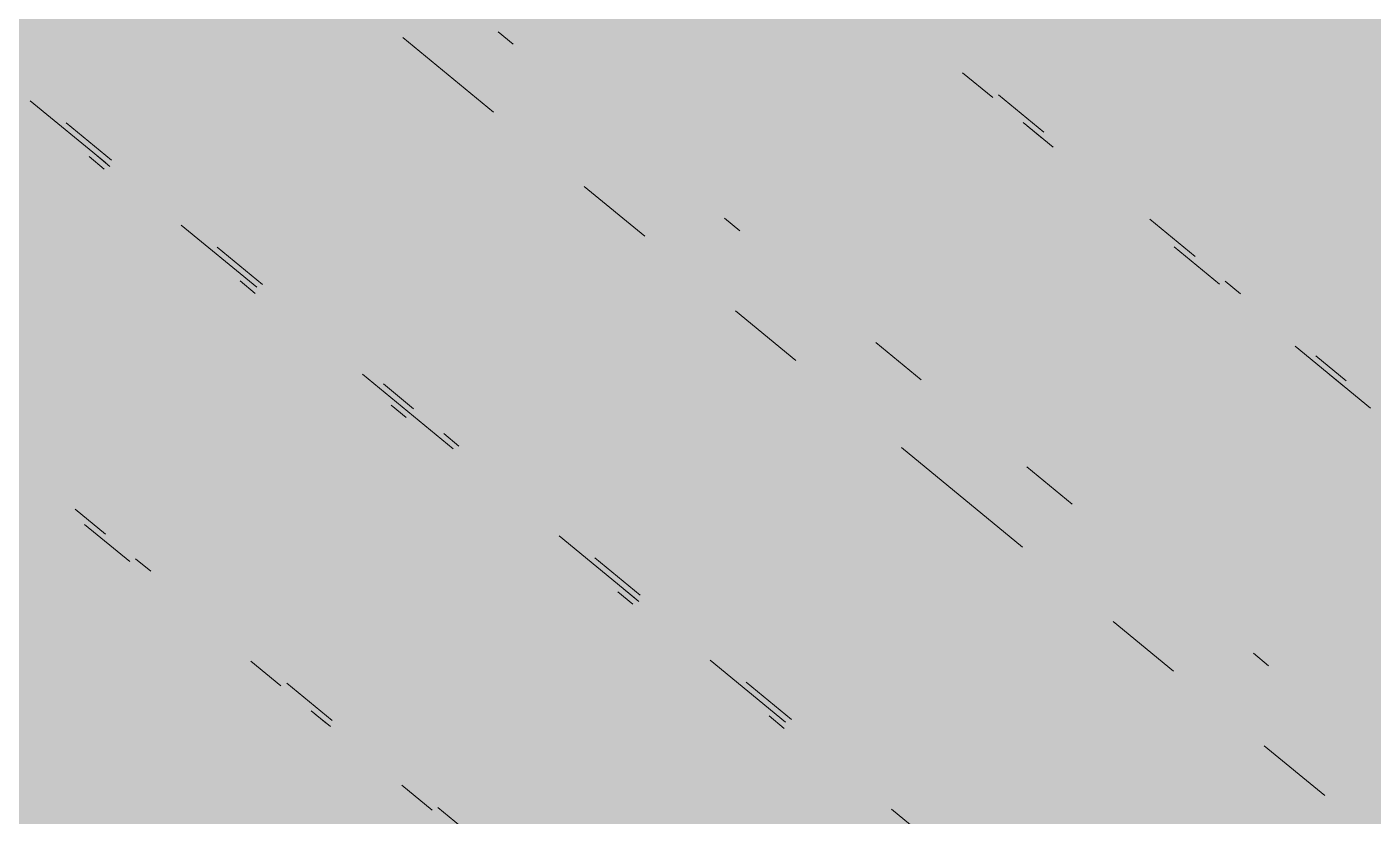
# Model space of a CAD drawing. Header units: millimetres. Extents: x 5 to 1315, y 5 to 292.
# Drawn here: x 1184.247 to 1187.166, y 87.583 to 89.293 of the extents above; entities that cross this region are included whole.
import ezdxf

# ---------------------------------------------------------------- set-up
doc = ezdxf.new("R2010")
doc.units = ezdxf.units.MM
doc.layers.add('EXISTING', color=7, linetype='Continuous')
doc.layers.add('IMAGES', color=7, linetype='Continuous')

# ---------------------------------------------------------------- blocks, each defined once
blk = doc.blocks.new('SHEET_03')
at = {"layer": 'EXISTING', "color": 250, "lineweight": 9}
for p, q in [((285.0626, 89.2703), (285.2591, 89.1087)), ((285.3013, 89.2555), (285.2686, 89.2824)), ((286.276, 89.1938), (286.3416, 89.1399)), ((286.4523, 89.065), (286.3541, 89.1458)), ((284.2541, 89.1331), (284.418, 88.9985)), ((284.4305, 89.0043), (284.3322, 89.0851)), ((286.4071, 89.086), (286.4726, 89.0322)), ((286.449, 89.0515), (286.4162, 89.0785)), ((284.4146, 88.9851), (284.3818, 89.012)), ((284.4271, 88.9909), (284.3943, 89.0179)), ((285.4557, 88.9471), (285.5868, 88.8394)), ((285.7928, 88.8515), (285.76, 88.8784)), ((284.5818, 88.8638), (284.7456, 88.7292)), ((286.78, 88.7956), (286.6817, 88.8764)), ((284.7581, 88.735), (284.6598, 88.8158)), ((286.7347, 88.8167), (286.833, 88.7359)), ((284.7422, 88.7157), (284.7094, 88.7427)), ((286.8783, 88.7148), (286.8455, 88.7418)), ((285.7834, 88.6778), (285.9144, 88.5701)), ((286.186, 88.5283), (286.0877, 88.6091)), ((286.9968, 88.6012), (287.1607, 88.4666)), ((287.1076, 88.5263), (287.0421, 88.5802)), ((284.9749, 88.5406), (285.1715, 88.379)), ((287.1042, 88.5129), (287.0715, 88.5398)), ((285.0857, 88.4657), (285.0202, 88.5196)), ((285.0698, 88.4464), (285.0371, 88.4733)), ((285.184, 88.3849), (285.1512, 88.4118)), ((286.1438, 88.3815), (286.4059, 88.1661)), ((286.5136, 88.259), (286.4153, 88.3398)), ((284.4172, 88.1942), (284.3517, 88.248)), ((284.372, 88.2152), (284.4703, 88.1344)), ((285.4009, 88.1905), (285.5647, 88.0558)), ((284.5155, 88.1134), (284.4828, 88.1403)), ((285.5772, 88.0617), (285.4789, 88.1425)), ((285.5613, 88.0424), (285.5285, 88.0693)), ((285.5738, 88.0483), (285.541, 88.0752)), ((286.6024, 88.0045), (286.7335, 87.8967)), ((284.7324, 87.919), (284.7979, 87.8651)), ((285.7285, 87.9212), (285.8923, 87.7865)), ((286.9395, 87.9088), (286.9068, 87.9358)), ((284.9087, 87.7902), (284.8104, 87.871)), ((285.9048, 87.7924), (285.8065, 87.8732)), ((284.8635, 87.8112), (284.8962, 87.7843)), ((284.9053, 87.7768), (284.8725, 87.8037)), ((285.8889, 87.7731), (285.8562, 87.8)), ((286.9301, 87.7351), (287.0611, 87.6274)), ((285.06, 87.6497), (285.1256, 87.5958)), ((285.2363, 87.5208), (285.138, 87.6016)), ((286.1217, 87.598), (286.3182, 87.4364))]:
    blk.add_line(p, q, dxfattribs=at)
at = {"layer": 'IMAGES', "color": 7}
for points in [[(284.2273, 89.2661), (284.3236, 89.2661), (284.2273, 89.3625), (284.3236, 89.3625)], [(284.3236, 89.2661), (284.8055, 89.2661), (284.3236, 89.3625), (284.8055, 89.3625)], [(284.8055, 89.2661), (284.9982, 89.2661), (284.8055, 89.3625), (284.9982, 89.3625)], [(284.9982, 89.2661), (285.0945, 89.2661), (284.9982, 89.3625), (285.0945, 89.3625)], [(285.0945, 89.2661), (285.1909, 89.2661), (285.0945, 89.3625), (285.1909, 89.3625)], [(285.1909, 89.2661), (285.2873, 89.2661), (285.1909, 89.3625), (285.2873, 89.3625)], [(285.2873, 89.2661), (285.3836, 89.2661), (285.2873, 89.3625), (285.3836, 89.3625)], [(285.3836, 89.2661), (285.48, 89.2661), (285.3836, 89.3625), (285.48, 89.3625)], [(285.48, 89.2661), (285.8655, 89.2661), (285.48, 89.3625), (285.8655, 89.3625)], [(285.8655, 89.2661), (285.9618, 89.2661), (285.8655, 89.3625), (285.9618, 89.3625)], [(285.9618, 89.2661), (286.0582, 89.2661), (285.9618, 89.3625), (286.0582, 89.3625)], [(286.0582, 89.2661), (286.1545, 89.2661), (286.0582, 89.3625), (286.1545, 89.3625)], [(286.1545, 89.2661), (286.2509, 89.2661), (286.1545, 89.3625), (286.2509, 89.3625)], [(286.2509, 89.2661), (286.3473, 89.2661), (286.2509, 89.3625), (286.3473, 89.3625)], [(286.3473, 89.2661), (286.4436, 89.2661), (286.3473, 89.3625), (286.4436, 89.3625)], [(286.4436, 89.2661), (287.0218, 89.2661), (286.4436, 89.3625), (287.0218, 89.3625)], [(287.0218, 89.2661), (287.1182, 89.2661), (287.0218, 89.3625), (287.1182, 89.3625)], [(287.1182, 89.2661), (287.2145, 89.2661), (287.1182, 89.3625), (287.2145, 89.3625)], [(284.2273, 89.1697), (284.3236, 89.1697), (284.2273, 89.2661), (284.3236, 89.2661)], [(284.3236, 89.1697), (284.42, 89.1697), (284.3236, 89.2661), (284.42, 89.2661)], [(284.42, 89.1697), (284.8055, 89.1697), (284.42, 89.2661), (284.8055, 89.2661)], [(284.8055, 89.1697), (284.9982, 89.1697), (284.8055, 89.2661), (284.9982, 89.2661)], [(284.9982, 89.1697), (285.0945, 89.1697), (284.9982, 89.2661), (285.0945, 89.2661)], [(285.0945, 89.1697), (285.1909, 89.1697), (285.0945, 89.2661), (285.1909, 89.2661)], [(285.1909, 89.1697), (285.3836, 89.1697), (285.1909, 89.2661), (285.3836, 89.2661)], [(285.3836, 89.1697), (285.48, 89.1697), (285.3836, 89.2661), (285.48, 89.2661)], [(285.48, 89.1697), (285.5764, 89.1697), (285.48, 89.2661), (285.5764, 89.2661)], [(285.5764, 89.1697), (286.0582, 89.1697), (285.5764, 89.2661), (286.0582, 89.2661)], [(286.0582, 89.1697), (286.1545, 89.1697), (286.0582, 89.2661), (286.1545, 89.2661)], [(286.1545, 89.1697), (286.3473, 89.1697), (286.1545, 89.2661), (286.3473, 89.2661)], [(286.3473, 89.1697), (286.4436, 89.1697), (286.3473, 89.2661), (286.4436, 89.2661)], [(286.4436, 89.1697), (286.54, 89.1697), (286.4436, 89.2661), (286.54, 89.2661)], [(286.54, 89.1697), (287.0218, 89.1697), (286.54, 89.2661), (287.0218, 89.2661)], [(287.0218, 89.1697), (287.1182, 89.1697), (287.0218, 89.2661), (287.1182, 89.2661)], [(287.1182, 89.1697), (287.4073, 89.1697), (287.1182, 89.2661), (287.4073, 89.2661)], [(284.2273, 89.0733), (284.42, 89.0733), (284.2273, 89.1697), (284.42, 89.1697)], [(284.42, 89.0733), (284.5164, 89.0733), (284.42, 89.1697), (284.5164, 89.1697)], [(284.5164, 89.0733), (284.9982, 89.0733), (284.5164, 89.1697), (284.9982, 89.1697)], [(284.9982, 89.0733), (285.0945, 89.0733), (284.9982, 89.1697), (285.0945, 89.1697)], [(285.0945, 89.0733), (285.1909, 89.0733), (285.0945, 89.1697), (285.1909, 89.1697)], [(285.1909, 89.0733), (285.2873, 89.0733), (285.1909, 89.1697), (285.2873, 89.1697)], [(285.2873, 89.0733), (285.3836, 89.0733), (285.2873, 89.1697), (285.3836, 89.1697)], [(285.3836, 89.0733), (285.5764, 89.0733), (285.3836, 89.1697), (285.5764, 89.1697)], [(285.5764, 89.0733), (285.6727, 89.0733), (285.5764, 89.1697), (285.6727, 89.1697)], [(285.6727, 89.0733), (285.7691, 89.0733), (285.6727, 89.1697), (285.7691, 89.1697)], [(285.7691, 89.0733), (286.1545, 89.0733), (285.7691, 89.1697), (286.1545, 89.1697)], [(286.1545, 89.0733), (286.2509, 89.0733), (286.1545, 89.1697), (286.2509, 89.1697)], [(286.2509, 89.0733), (286.3473, 89.0733), (286.2509, 89.1697), (286.3473, 89.1697)], [(286.3473, 89.0733), (286.4436, 89.0733), (286.3473, 89.1697), (286.4436, 89.1697)], [(286.4436, 89.0733), (286.6364, 89.0733), (286.4436, 89.1697), (286.6364, 89.1697)], [(286.6364, 89.0733), (287.1182, 89.0733), (286.6364, 89.1697), (287.1182, 89.1697)], [(287.1182, 89.0733), (287.3109, 89.0733), (287.1182, 89.1697), (287.3109, 89.1697)], [(284.2273, 88.9769), (284.3236, 88.9769), (284.2273, 89.0733), (284.3236, 89.0733)], [(284.3236, 88.9769), (284.5164, 88.9769), (284.3236, 89.0733), (284.5164, 89.0733)], [(284.5164, 88.9769), (284.6127, 88.9769), (284.5164, 89.0733), (284.6127, 89.0733)], [(284.6127, 88.9769), (285.0945, 88.9769), (284.6127, 89.0733), (285.0945, 89.0733)], [(285.0945, 88.9769), (285.1909, 88.9769), (285.0945, 89.0733), (285.1909, 89.0733)], [(285.1909, 88.9769), (285.2873, 88.9769), (285.1909, 89.0733), (285.2873, 89.0733)], [(285.2873, 88.9769), (285.3836, 88.9769), (285.2873, 89.0733), (285.3836, 89.0733)], [(285.3836, 88.9769), (285.48, 88.9769), (285.3836, 89.0733), (285.48, 89.0733)], [(285.48, 88.9769), (285.5764, 88.9769), (285.48, 89.0733), (285.5764, 89.0733)], [(285.5764, 88.9769), (285.6727, 88.9769), (285.5764, 89.0733), (285.6727, 89.0733)], [(285.6727, 88.9769), (285.7691, 88.9769), (285.6727, 89.0733), (285.7691, 89.0733)], [(285.7691, 88.9769), (285.8655, 88.9769), (285.7691, 89.0733), (285.8655, 89.0733)], [(285.8655, 88.9769), (286.2509, 88.9769), (285.8655, 89.0733), (286.2509, 89.0733)], [(286.2509, 88.9769), (286.3473, 88.9769), (286.2509, 89.0733), (286.3473, 89.0733)], [(286.3473, 88.9769), (286.4436, 88.9769), (286.3473, 89.0733), (286.4436, 89.0733)], [(286.4436, 88.8805), (286.6364, 88.8805), (286.4436, 89.0733), (286.6364, 89.0733)], [(286.6364, 88.9769), (286.7327, 88.9769), (286.6364, 89.0733), (286.7327, 89.0733)], [(286.7327, 88.9769), (287.2145, 88.9769), (286.7327, 89.0733), (287.2145, 89.0733)], [(284.2273, 88.8805), (284.3236, 88.8805), (284.2273, 88.9769), (284.3236, 88.9769)], [(284.3236, 88.8805), (284.42, 88.8805), (284.3236, 88.9769), (284.42, 88.9769)], [(284.42, 88.8805), (284.6127, 88.8805), (284.42, 88.9769), (284.6127, 88.9769)], [(284.6127, 88.8805), (284.7091, 88.8805), (284.6127, 88.9769), (284.7091, 88.9769)], [(284.7091, 88.8805), (284.8055, 88.8805), (284.7091, 88.9769), (284.8055, 88.9769)], [(284.8055, 88.8805), (285.1909, 88.8805), (284.8055, 88.9769), (285.1909, 88.9769)], [(285.1909, 88.8805), (285.2873, 88.8805), (285.1909, 88.9769), (285.2873, 88.9769)], [(285.2873, 88.8805), (285.3836, 88.8805), (285.2873, 88.9769), (285.3836, 88.9769)], [(285.3836, 88.8805), (285.5764, 88.8805), (285.3836, 88.9769), (285.5764, 88.9769)], [(285.5764, 88.8805), (285.6727, 88.8805), (285.5764, 88.9769), (285.6727, 88.9769)], [(285.6727, 88.8805), (285.7691, 88.8805), (285.6727, 88.9769), (285.7691, 88.9769)], [(285.7691, 88.8805), (285.9618, 88.8805), (285.7691, 88.9769), (285.9618, 88.9769)], [(285.9618, 88.8805), (286.3473, 88.8805), (285.9618, 88.9769), (286.3473, 88.9769)], [(286.3473, 88.8805), (286.4436, 88.8805), (286.3473, 88.9769), (286.4436, 88.9769)], [(286.6364, 88.8805), (286.7327, 88.8805), (286.6364, 88.9769), (286.7327, 88.9769)], [(286.7327, 88.8805), (286.8291, 88.8805), (286.7327, 88.9769), (286.8291, 88.9769)], [(286.8291, 88.8805), (287.3109, 88.8805), (286.8291, 88.9769), (287.3109, 88.9769)], [(283.8418, 88.7841), (284.3236, 88.7841), (283.8418, 88.8805), (284.3236, 88.8805)], [(284.3236, 88.7841), (284.5164, 88.7841), (284.3236, 88.8805), (284.5164, 88.8805)], [(284.5164, 88.7841), (284.7091, 88.7841), (284.5164, 88.8805), (284.7091, 88.8805)], [(284.7091, 88.7841), (284.8055, 88.7841), (284.7091, 88.8805), (284.8055, 88.8805)], [(284.8055, 88.7841), (284.9018, 88.7841), (284.8055, 88.8805), (284.9018, 88.8805)], [(284.9018, 88.7841), (285.3836, 88.7841), (284.9018, 88.8805), (285.3836, 88.8805)], [(285.3836, 88.7841), (285.48, 88.7841), (285.3836, 88.8805), (285.48, 88.8805)], [(285.48, 88.7841), (285.5764, 88.7841), (285.48, 88.8805), (285.5764, 88.8805)], [(285.5764, 88.7841), (285.6727, 88.7841), (285.5764, 88.8805), (285.6727, 88.8805)], [(285.6727, 88.7841), (285.7691, 88.7841), (285.6727, 88.8805), (285.7691, 88.8805)], [(285.7691, 88.7841), (285.9618, 88.7841), (285.7691, 88.8805), (285.9618, 88.8805)], [(285.9618, 88.7841), (286.0582, 88.7841), (285.9618, 88.8805), (286.0582, 88.8805)], [(286.0582, 88.7841), (286.4436, 88.7841), (286.0582, 88.8805), (286.4436, 88.8805)], [(286.4436, 88.7841), (286.54, 88.7841), (286.4436, 88.8805), (286.54, 88.8805)], [(286.54, 88.7841), (286.6364, 88.7841), (286.54, 88.8805), (286.6364, 88.8805)], [(286.6364, 88.7841), (286.8291, 88.7841), (286.6364, 88.8805), (286.8291, 88.8805)], [(286.8291, 88.7841), (287.4073, 88.7841), (286.8291, 88.8805), (287.4073, 88.8805)], [(284.0345, 88.6877), (284.5164, 88.6877), (284.0345, 88.7841), (284.5164, 88.7841)], [(284.5164, 88.6877), (284.6127, 88.6877), (284.5164, 88.7841), (284.6127, 88.7841)], [(284.6127, 88.6877), (284.8055, 88.6877), (284.6127, 88.7841), (284.8055, 88.7841)], [(284.8055, 88.6877), (284.9018, 88.6877), (284.8055, 88.7841), (284.9018, 88.7841)], [(284.9018, 88.6877), (284.9982, 88.6877), (284.9018, 88.7841), (284.9982, 88.7841)], [(284.9982, 88.6877), (285.5764, 88.6877), (284.9982, 88.7841), (285.5764, 88.7841)], [(285.5764, 88.6877), (285.6727, 88.6877), (285.5764, 88.7841), (285.6727, 88.7841)], [(285.6727, 88.6877), (285.7691, 88.6877), (285.6727, 88.7841), (285.7691, 88.7841)], [(285.7691, 88.6877), (285.9618, 88.6877), (285.7691, 88.7841), (285.9618, 88.7841)], [(285.9618, 88.6877), (286.0582, 88.6877), (285.9618, 88.7841), (286.0582, 88.7841)], [(286.0582, 88.6877), (286.1545, 88.6877), (286.0582, 88.7841), (286.1545, 88.7841)], [(286.1545, 88.6877), (286.54, 88.6877), (286.1545, 88.7841), (286.54, 88.7841)], [(286.54, 88.6877), (286.6364, 88.6877), (286.54, 88.7841), (286.6364, 88.7841)], [(286.6364, 88.6877), (286.7327, 88.6877), (286.6364, 88.7841), (286.7327, 88.7841)], [(286.7327, 88.6877), (286.9255, 88.6877), (286.7327, 88.7841), (286.9255, 88.7841)], [(286.9255, 88.6877), (287.0218, 88.6877), (286.9255, 88.7841), (287.0218, 88.7841)], [(287.0218, 88.6877), (287.1182, 88.6877), (287.0218, 88.7841), (287.1182, 88.7841)], [(287.1182, 88.6877), (287.6, 88.6877), (287.1182, 88.7841), (287.6, 88.7841)], [(284.1309, 88.5913), (284.6127, 88.5913), (284.1309, 88.6877), (284.6127, 88.6877)], [(284.6127, 88.5913), (284.7091, 88.5913), (284.6127, 88.6877), (284.7091, 88.6877)], [(284.7091, 88.5913), (284.8055, 88.5913), (284.7091, 88.6877), (284.8055, 88.6877)], [(284.8055, 88.5913), (284.9018, 88.5913), (284.8055, 88.6877), (284.9018, 88.6877)], [(284.9018, 88.5913), (284.9982, 88.5913), (284.9018, 88.6877), (284.9982, 88.6877)], [(284.9982, 88.5913), (285.0945, 88.5913), (284.9982, 88.6877), (285.0945, 88.6877)], [(285.0945, 88.5913), (285.5764, 88.5913), (285.0945, 88.6877), (285.5764, 88.6877)], [(285.5764, 88.5913), (285.6727, 88.5913), (285.5764, 88.6877), (285.6727, 88.6877)], [(285.6727, 88.5913), (285.7691, 88.5913), (285.6727, 88.6877), (285.7691, 88.6877)], [(285.7691, 88.5913), (285.9618, 88.5913), (285.7691, 88.6877), (285.9618, 88.6877)], [(285.9618, 88.5913), (286.0582, 88.5913), (285.9618, 88.6877), (286.0582, 88.6877)], [(286.0582, 88.5913), (286.1545, 88.5913), (286.0582, 88.6877), (286.1545, 88.6877)], [(286.1545, 88.5913), (286.2509, 88.5913), (286.1545, 88.6877), (286.2509, 88.6877)], [(286.2509, 88.5913), (286.8291, 88.5913), (286.2509, 88.6877), (286.8291, 88.6877)], [(286.8291, 88.5913), (286.9255, 88.5913), (286.8291, 88.6877), (286.9255, 88.6877)], [(286.9255, 88.5913), (287.0218, 88.5913), (286.9255, 88.6877), (287.0218, 88.6877)], [(287.0218, 88.5913), (287.1182, 88.5913), (287.0218, 88.6877), (287.1182, 88.6877)], [(287.1182, 88.5913), (287.2145, 88.5913), (287.1182, 88.6877), (287.2145, 88.6877)], [(284.2273, 88.4949), (284.9018, 88.4949), (284.2273, 88.5913), (284.9018, 88.5913)], [(284.9018, 88.4949), (285.0945, 88.4949), (284.9018, 88.5913), (285.0945, 88.5913)], [(285.0945, 88.4949), (285.6727, 88.4949), (285.0945, 88.5913), (285.6727, 88.5913)], [(285.6727, 88.4949), (285.7691, 88.4949), (285.6727, 88.5913), (285.7691, 88.5913)], [(285.7691, 88.4949), (285.8655, 88.4949), (285.7691, 88.5913), (285.8655, 88.5913)], [(285.8655, 88.4949), (285.9618, 88.4949), (285.8655, 88.5913), (285.9618, 88.5913)], [(285.9618, 88.3985), (286.0582, 88.3985), (285.9618, 88.5913), (286.0582, 88.5913)], [(286.0582, 88.4949), (286.1545, 88.4949), (286.0582, 88.5913), (286.1545, 88.5913)], [(286.1545, 88.4949), (286.2509, 88.4949), (286.1545, 88.5913), (286.2509, 88.5913)], [(286.2509, 88.4949), (286.3473, 88.4949), (286.2509, 88.5913), (286.3473, 88.5913)], [(286.3473, 88.4949), (286.8291, 88.4949), (286.3473, 88.5913), (286.8291, 88.5913)], [(286.8291, 88.4949), (286.9255, 88.4949), (286.8291, 88.5913), (286.9255, 88.5913)], [(286.9255, 88.4949), (287.0218, 88.4949), (286.9255, 88.5913), (287.0218, 88.5913)], [(287.0218, 88.4949), (287.2145, 88.4949), (287.0218, 88.5913), (287.2145, 88.5913)], [(284.2273, 88.3985), (284.3236, 88.3985), (284.2273, 88.4949), (284.3236, 88.4949)], [(284.3236, 88.3985), (284.9018, 88.3985), (284.3236, 88.4949), (284.9018, 88.4949)], [(284.9018, 88.3985), (284.9982, 88.3985), (284.9018, 88.4949), (284.9982, 88.4949)], [(284.9982, 88.3985), (285.1909, 88.3985), (284.9982, 88.4949), (285.1909, 88.4949)], [(285.1909, 88.3985), (285.2873, 88.3985), (285.1909, 88.4949), (285.2873, 88.4949)], [(285.2873, 88.3985), (285.7691, 88.3985), (285.2873, 88.4949), (285.7691, 88.4949)], [(285.7691, 88.3985), (285.8655, 88.3985), (285.7691, 88.4949), (285.8655, 88.4949)], [(285.8655, 88.3985), (285.9618, 88.3985), (285.8655, 88.4949), (285.9618, 88.4949)], [(286.0582, 88.3985), (286.1545, 88.3985), (286.0582, 88.4949), (286.1545, 88.4949)], [(286.1545, 88.3985), (286.2509, 88.3985), (286.1545, 88.4949), (286.2509, 88.4949)], [(286.2509, 88.3985), (286.3473, 88.3985), (286.2509, 88.4949), (286.3473, 88.4949)], [(286.3473, 88.3985), (286.4436, 88.3985), (286.3473, 88.4949), (286.4436, 88.4949)], [(286.4436, 88.3985), (286.54, 88.3985), (286.4436, 88.4949), (286.54, 88.4949)], [(286.54, 88.3985), (286.9255, 88.3985), (286.54, 88.4949), (286.9255, 88.4949)], [(286.9255, 88.3985), (287.0218, 88.3985), (286.9255, 88.4949), (287.0218, 88.4949)], [(287.0218, 88.3985), (287.1182, 88.3985), (287.0218, 88.4949), (287.1182, 88.4949)], [(287.1182, 88.3985), (287.3109, 88.3985), (287.1182, 88.4949), (287.3109, 88.4949)], [(284.2273, 88.3021), (284.3236, 88.3021), (284.2273, 88.3985), (284.3236, 88.3985)], [(284.3236, 88.3021), (284.42, 88.3021), (284.3236, 88.3985), (284.42, 88.3985)], [(284.42, 88.3021), (284.9982, 88.3021), (284.42, 88.3985), (284.9982, 88.3985)], [(284.9982, 88.3021), (285.0945, 88.3021), (284.9982, 88.3985), (285.0945, 88.3985)], [(285.0945, 88.3021), (285.2873, 88.3021), (285.0945, 88.3985), (285.2873, 88.3985)], [(285.2873, 88.3021), (285.3836, 88.3021), (285.2873, 88.3985), (285.3836, 88.3985)], [(285.3836, 88.3021), (285.48, 88.3021), (285.3836, 88.3985), (285.48, 88.3985)], [(285.48, 88.3021), (285.8655, 88.3021), (285.48, 88.3985), (285.8655, 88.3985)], [(285.8655, 88.3021), (285.9618, 88.3021), (285.8655, 88.3985), (285.9618, 88.3985)], [(285.9618, 88.3021), (286.0582, 88.3021), (285.9618, 88.3985), (286.0582, 88.3985)], [(286.0582, 88.3021), (286.1545, 88.3021), (286.0582, 88.3985), (286.1545, 88.3985)], [(286.1545, 88.3021), (286.2509, 88.3021), (286.1545, 88.3985), (286.2509, 88.3985)], [(286.2509, 88.3021), (286.4436, 88.3021), (286.2509, 88.3985), (286.4436, 88.3985)], [(286.4436, 88.3021), (286.54, 88.3021), (286.4436, 88.3985), (286.54, 88.3985)], [(286.54, 88.3021), (286.6364, 88.3021), (286.54, 88.3985), (286.6364, 88.3985)], [(286.6364, 88.3021), (287.0218, 88.3021), (286.6364, 88.3985), (287.0218, 88.3985)], [(287.0218, 88.3021), (287.1182, 88.3021), (287.0218, 88.3985), (287.1182, 88.3985)], [(287.1182, 88.3021), (287.2145, 88.3021), (287.1182, 88.3985), (287.2145, 88.3985)], [(284.2273, 88.2057), (284.42, 88.2057), (284.2273, 88.3021), (284.42, 88.3021)], [(284.42, 88.2057), (284.5164, 88.2057), (284.42, 88.3021), (284.5164, 88.3021)], [(284.5164, 88.2057), (284.6127, 88.2057), (284.5164, 88.3021), (284.6127, 88.3021)], [(284.6127, 88.2057), (285.0945, 88.2057), (284.6127, 88.3021), (285.0945, 88.3021)], [(285.0945, 88.2057), (285.1909, 88.2057), (285.0945, 88.3021), (285.1909, 88.3021)], [(285.1909, 88.2057), (285.2873, 88.2057), (285.1909, 88.3021), (285.2873, 88.3021)], [(285.2873, 88.2057), (285.3836, 88.2057), (285.2873, 88.3021), (285.3836, 88.3021)], [(285.3836, 88.2057), (285.48, 88.2057), (285.3836, 88.3021), (285.48, 88.3021)], [(285.48, 88.2057), (285.5764, 88.2057), (285.48, 88.3021), (285.5764, 88.3021)], [(285.5764, 88.2057), (286.0582, 88.2057), (285.5764, 88.3021), (286.0582, 88.3021)], [(286.0582, 88.2057), (286.1545, 88.2057), (286.0582, 88.3021), (286.1545, 88.3021)], [(286.1545, 88.2057), (286.2509, 88.2057), (286.1545, 88.3021), (286.2509, 88.3021)], [(286.2509, 88.2057), (286.4436, 88.2057), (286.2509, 88.3021), (286.4436, 88.3021)], [(286.4436, 88.2057), (286.54, 88.2057), (286.4436, 88.3021), (286.54, 88.3021)], [(286.54, 88.2057), (286.6364, 88.2057), (286.54, 88.3021), (286.6364, 88.3021)], [(286.6364, 88.2057), (286.7327, 88.2057), (286.6364, 88.3021), (286.7327, 88.3021)], [(286.7327, 88.2057), (287.2145, 88.2057), (286.7327, 88.3021), (287.2145, 88.3021)], [(284.2273, 88.1093), (284.3236, 88.1093), (284.2273, 88.2057), (284.3236, 88.2057)], [(284.3236, 88.1093), (284.5164, 88.1093), (284.3236, 88.2057), (284.5164, 88.2057)], [(284.5164, 88.1093), (284.6127, 88.1093), (284.5164, 88.2057), (284.6127, 88.2057)], [(284.6127, 88.1093), (284.7091, 88.1093), (284.6127, 88.2057), (284.7091, 88.2057)], [(284.7091, 88.1093), (285.1909, 88.1093), (284.7091, 88.2057), (285.1909, 88.2057)], [(285.1909, 88.1093), (285.3836, 88.1093), (285.1909, 88.2057), (285.3836, 88.2057)], [(285.3836, 88.1093), (285.5764, 88.1093), (285.3836, 88.2057), (285.5764, 88.2057)], [(285.5764, 88.1093), (285.6727, 88.1093), (285.5764, 88.2057), (285.6727, 88.2057)], [(285.6727, 88.1093), (286.1545, 88.1093), (285.6727, 88.2057), (286.1545, 88.2057)], [(286.1545, 88.1093), (286.2509, 88.1093), (286.1545, 88.2057), (286.2509, 88.2057)], [(286.2509, 88.1093), (286.3473, 88.1093), (286.2509, 88.2057), (286.3473, 88.2057)], [(286.3473, 88.1093), (286.4436, 88.1093), (286.3473, 88.2057), (286.4436, 88.2057)], [(286.4436, 88.1093), (286.54, 88.1093), (286.4436, 88.2057), (286.54, 88.2057)], [(286.54, 88.1093), (286.6364, 88.1093), (286.54, 88.2057), (286.6364, 88.2057)], [(286.6364, 88.1093), (286.7327, 88.1093), (286.6364, 88.2057), (286.7327, 88.2057)], [(286.7327, 88.1093), (286.8291, 88.1093), (286.7327, 88.2057), (286.8291, 88.2057)], [(286.8291, 88.1093), (286.9255, 88.1093), (286.8291, 88.2057), (286.9255, 88.2057)], [(286.9255, 88.1093), (287.3109, 88.1093), (286.9255, 88.2057), (287.3109, 88.2057)], [(283.8418, 88.0129), (284.3236, 88.0129), (283.8418, 88.1093), (284.3236, 88.1093)], [(284.3236, 88.0129), (284.42, 88.0129), (284.3236, 88.1093), (284.42, 88.1093)], [(284.42, 88.0129), (284.5164, 88.0129), (284.42, 88.1093), (284.5164, 88.1093)], [(284.5164, 88.0129), (284.6127, 88.0129), (284.5164, 88.1093), (284.6127, 88.1093)], [(284.6127, 88.0129), (284.7091, 88.0129), (284.6127, 88.1093), (284.7091, 88.1093)], [(284.7091, 88.0129), (284.8055, 88.0129), (284.7091, 88.1093), (284.8055, 88.1093)], [(284.8055, 88.0129), (285.2873, 88.0129), (284.8055, 88.1093), (285.2873, 88.1093)], [(285.2873, 88.0129), (285.3836, 88.0129), (285.2873, 88.1093), (285.3836, 88.1093)], [(285.3836, 88.0129), (285.48, 88.0129), (285.3836, 88.1093), (285.48, 88.1093)], [(285.48, 88.0129), (285.6727, 88.0129), (285.48, 88.1093), (285.6727, 88.1093)], [(285.6727, 88.0129), (285.7691, 88.0129), (285.6727, 88.1093), (285.7691, 88.1093)], [(285.7691, 88.0129), (285.8655, 88.0129), (285.7691, 88.1093), (285.8655, 88.1093)], [(285.8655, 88.0129), (286.2509, 88.0129), (285.8655, 88.1093), (286.2509, 88.1093)], [(286.2509, 88.0129), (286.3473, 88.0129), (286.2509, 88.1093), (286.3473, 88.1093)], [(286.3473, 88.0129), (286.4436, 88.0129), (286.3473, 88.1093), (286.4436, 88.1093)], [(286.4436, 88.0129), (286.54, 88.0129), (286.4436, 88.1093), (286.54, 88.1093)], [(286.54, 88.0129), (286.6364, 88.0129), (286.54, 88.1093), (286.6364, 88.1093)], [(286.6364, 88.0129), (286.7327, 88.0129), (286.6364, 88.1093), (286.7327, 88.1093)], [(286.7327, 88.0129), (286.8291, 88.0129), (286.7327, 88.1093), (286.8291, 88.1093)], [(286.8291, 88.0129), (286.9255, 88.0129), (286.8291, 88.1093), (286.9255, 88.1093)], [(286.9255, 88.0129), (287.0218, 88.0129), (286.9255, 88.1093), (287.0218, 88.1093)], [(287.0218, 88.0129), (287.4073, 88.0129), (287.0218, 88.1093), (287.4073, 88.1093)], [(283.9382, 87.9165), (284.42, 87.9165), (283.9382, 88.0129), (284.42, 88.0129)], [(284.42, 87.9165), (284.5164, 87.9165), (284.42, 88.0129), (284.5164, 88.0129)], [(284.5164, 87.8201), (284.6127, 87.8201), (284.5164, 88.0129), (284.6127, 88.0129)], [(284.6127, 87.9165), (284.7091, 87.9165), (284.6127, 88.0129), (284.7091, 88.0129)], [(284.7091, 87.9165), (284.8055, 87.9165), (284.7091, 88.0129), (284.8055, 88.0129)], [(284.8055, 87.9165), (284.9018, 87.9165), (284.8055, 88.0129), (284.9018, 88.0129)], [(284.9018, 87.9165), (285.3836, 87.9165), (284.9018, 88.0129), (285.3836, 88.0129)], [(285.3836, 87.9165), (285.48, 87.9165), (285.3836, 88.0129), (285.48, 88.0129)], [(285.48, 87.9165), (285.5764, 87.9165), (285.48, 88.0129), (285.5764, 88.0129)], [(285.5764, 87.9165), (285.6727, 87.9165), (285.5764, 88.0129), (285.6727, 88.0129)], [(285.6727, 87.9165), (285.7691, 87.9165), (285.6727, 88.0129), (285.7691, 88.0129)], [(285.7691, 87.9165), (285.8655, 87.9165), (285.7691, 88.0129), (285.8655, 88.0129)], [(285.8655, 87.9165), (285.9618, 87.9165), (285.8655, 88.0129), (285.9618, 88.0129)], [(285.9618, 87.9165), (286.3473, 87.9165), (285.9618, 88.0129), (286.3473, 88.0129)], [(286.3473, 87.9165), (286.4436, 87.9165), (286.3473, 88.0129), (286.4436, 88.0129)], [(286.4436, 87.9165), (286.54, 87.9165), (286.4436, 88.0129), (286.54, 88.0129)], [(286.54, 87.9165), (286.6364, 87.9165), (286.54, 88.0129), (286.6364, 88.0129)], [(286.6364, 87.9165), (286.7327, 87.9165), (286.6364, 88.0129), (286.7327, 88.0129)], [(286.7327, 87.9165), (286.8291, 87.9165), (286.7327, 88.0129), (286.8291, 88.0129)], [(286.8291, 87.9165), (286.9255, 87.9165), (286.8291, 88.0129), (286.9255, 88.0129)], [(286.9255, 87.9165), (287.1182, 87.9165), (286.9255, 88.0129), (287.1182, 88.0129)], [(287.1182, 87.9165), (287.5036, 87.9165), (287.1182, 88.0129), (287.5036, 88.0129)], [(284.0345, 87.8201), (284.5164, 87.8201), (284.0345, 87.9165), (284.5164, 87.9165)], [(284.6127, 87.8201), (284.7091, 87.8201), (284.6127, 87.9165), (284.7091, 87.9165)], [(284.7091, 87.8201), (284.8055, 87.8201), (284.7091, 87.9165), (284.8055, 87.9165)], [(284.8055, 87.8201), (284.9018, 87.8201), (284.8055, 87.9165), (284.9018, 87.9165)], [(284.9018, 87.8201), (284.9982, 87.8201), (284.9018, 87.9165), (284.9982, 87.9165)], [(284.9982, 87.8201), (285.5764, 87.8201), (284.9982, 87.9165), (285.5764, 87.9165)], [(285.5764, 87.8201), (285.6727, 87.8201), (285.5764, 87.9165), (285.6727, 87.9165)], [(285.6727, 87.8201), (285.7691, 87.8201), (285.6727, 87.9165), (285.7691, 87.9165)], [(285.7691, 87.8201), (285.8655, 87.8201), (285.7691, 87.9165), (285.8655, 87.9165)], [(285.8655, 87.8201), (285.9618, 87.8201), (285.8655, 87.9165), (285.9618, 87.9165)], [(285.9618, 87.8201), (286.0582, 87.8201), (285.9618, 87.9165), (286.0582, 87.9165)], [(286.0582, 87.8201), (286.54, 87.8201), (286.0582, 87.9165), (286.54, 87.9165)], [(286.54, 87.8201), (286.6364, 87.8201), (286.54, 87.9165), (286.6364, 87.9165)], [(286.6364, 87.8201), (286.7327, 87.8201), (286.6364, 87.9165), (286.7327, 87.9165)], [(286.7327, 87.8201), (286.8291, 87.8201), (286.7327, 87.9165), (286.8291, 87.9165)], [(286.8291, 87.8201), (286.9255, 87.8201), (286.8291, 87.9165), (286.9255, 87.9165)], [(286.9255, 87.8201), (287.1182, 87.8201), (286.9255, 87.9165), (287.1182, 87.9165)], [(287.1182, 87.8201), (287.2145, 87.8201), (287.1182, 87.9165), (287.2145, 87.9165)], [(284.2273, 87.7237), (284.6127, 87.7237), (284.2273, 87.8201), (284.6127, 87.8201)], [(284.6127, 87.7237), (284.8055, 87.7237), (284.6127, 87.8201), (284.8055, 87.8201)], [(284.8055, 87.7237), (284.9018, 87.7237), (284.8055, 87.8201), (284.9018, 87.8201)], [(284.9018, 87.7237), (284.9982, 87.7237), (284.9018, 87.8201), (284.9982, 87.8201)], [(284.9982, 87.7237), (285.0945, 87.7237), (284.9982, 87.8201), (285.0945, 87.8201)], [(285.0945, 87.7237), (285.6727, 87.7237), (285.0945, 87.8201), (285.6727, 87.8201)], [(285.6727, 87.7237), (285.7691, 87.7237), (285.6727, 87.8201), (285.7691, 87.8201)], [(285.7691, 87.7237), (285.8655, 87.7237), (285.7691, 87.8201), (285.8655, 87.8201)], [(285.8655, 87.7237), (285.9618, 87.7237), (285.8655, 87.8201), (285.9618, 87.8201)], [(285.9618, 87.7237), (286.0582, 87.7237), (285.9618, 87.8201), (286.0582, 87.8201)], [(286.0582, 87.7237), (286.1545, 87.7237), (286.0582, 87.8201), (286.1545, 87.8201)], [(286.1545, 87.7237), (286.7327, 87.7237), (286.1545, 87.8201), (286.7327, 87.8201)], [(286.7327, 87.7237), (286.8291, 87.7237), (286.7327, 87.8201), (286.8291, 87.8201)], [(286.8291, 87.7237), (286.9255, 87.7237), (286.8291, 87.8201), (286.9255, 87.8201)], [(286.9255, 87.7237), (287.1182, 87.7237), (286.9255, 87.8201), (287.1182, 87.8201)], [(287.1182, 87.7237), (287.2145, 87.7237), (287.1182, 87.8201), (287.2145, 87.8201)], [(284.2273, 87.6273), (284.3236, 87.6273), (284.2273, 87.7237), (284.3236, 87.7237)], [(284.3236, 87.6273), (284.8055, 87.6273), (284.3236, 87.7237), (284.8055, 87.7237)], [(284.8055, 87.6273), (284.9018, 87.6273), (284.8055, 87.7237), (284.9018, 87.7237)], [(284.9018, 87.6273), (284.9982, 87.6273), (284.9018, 87.7237), (284.9982, 87.7237)], [(284.9982, 87.6273), (285.0945, 87.6273), (284.9982, 87.7237), (285.0945, 87.7237)], [(285.0945, 87.6273), (285.1909, 87.6273), (285.0945, 87.7237), (285.1909, 87.7237)], [(285.1909, 87.6273), (285.2873, 87.6273), (285.1909, 87.7237), (285.2873, 87.7237)], [(285.2873, 87.6273), (285.7691, 87.6273), (285.2873, 87.7237), (285.7691, 87.7237)], [(285.7691, 87.6273), (285.9618, 87.6273), (285.7691, 87.7237), (285.9618, 87.7237)], [(285.9618, 87.6273), (286.0582, 87.6273), (285.9618, 87.7237), (286.0582, 87.7237)], [(286.0582, 87.6273), (286.1545, 87.6273), (286.0582, 87.7237), (286.1545, 87.7237)], [(286.1545, 87.6273), (286.2509, 87.6273), (286.1545, 87.7237), (286.2509, 87.7237)], [(286.2509, 87.6273), (286.7327, 87.6273), (286.2509, 87.7237), (286.7327, 87.7237)], [(286.7327, 87.6273), (286.8291, 87.6273), (286.7327, 87.7237), (286.8291, 87.7237)], [(286.8291, 87.6273), (286.9255, 87.6273), (286.8291, 87.7237), (286.9255, 87.7237)], [(286.9255, 87.6273), (287.0218, 87.6273), (286.9255, 87.7237), (287.0218, 87.7237)], [(287.0218, 87.6273), (287.1182, 87.6273), (287.0218, 87.7237), (287.1182, 87.7237)], [(287.1182, 87.6273), (287.2145, 87.6273), (287.1182, 87.7237), (287.2145, 87.7237)], [(284.2273, 87.5309), (284.42, 87.5309), (284.2273, 87.6273), (284.42, 87.6273)], [(284.42, 87.5309), (284.9018, 87.5309), (284.42, 87.6273), (284.9018, 87.6273)], [(284.9018, 87.5309), (284.9982, 87.5309), (284.9018, 87.6273), (284.9982, 87.6273)], [(284.9982, 87.5309), (285.0945, 87.5309), (284.9982, 87.6273), (285.0945, 87.6273)], [(285.0945, 87.5309), (285.2873, 87.5309), (285.0945, 87.6273), (285.2873, 87.6273)], [(285.2873, 87.5309), (285.3836, 87.5309), (285.2873, 87.6273), (285.3836, 87.6273)], [(285.3836, 87.5309), (286.0582, 87.5309), (285.3836, 87.6273), (286.0582, 87.6273)], [(286.0582, 87.5309), (286.2509, 87.5309), (286.0582, 87.6273), (286.2509, 87.6273)], [(286.2509, 87.5309), (286.3473, 87.5309), (286.2509, 87.6273), (286.3473, 87.6273)], [(286.3473, 87.5309), (286.9255, 87.5309), (286.3473, 87.6273), (286.9255, 87.6273)], [(286.9255, 87.5309), (287.0218, 87.5309), (286.9255, 87.6273), (287.0218, 87.6273)], [(287.0218, 87.5309), (287.1182, 87.5309), (287.0218, 87.6273), (287.1182, 87.6273)], [(287.1182, 87.5309), (287.3109, 87.5309), (287.1182, 87.6273), (287.3109, 87.6273)]]:
    blk.add_solid(points, dxfattribs=at)

msp = doc.modelspace()

# ---------------------------------------------------------------- block references
msp.add_blockref('SHEET_03', (900, 0))

doc.saveas('drawing.dxf')
